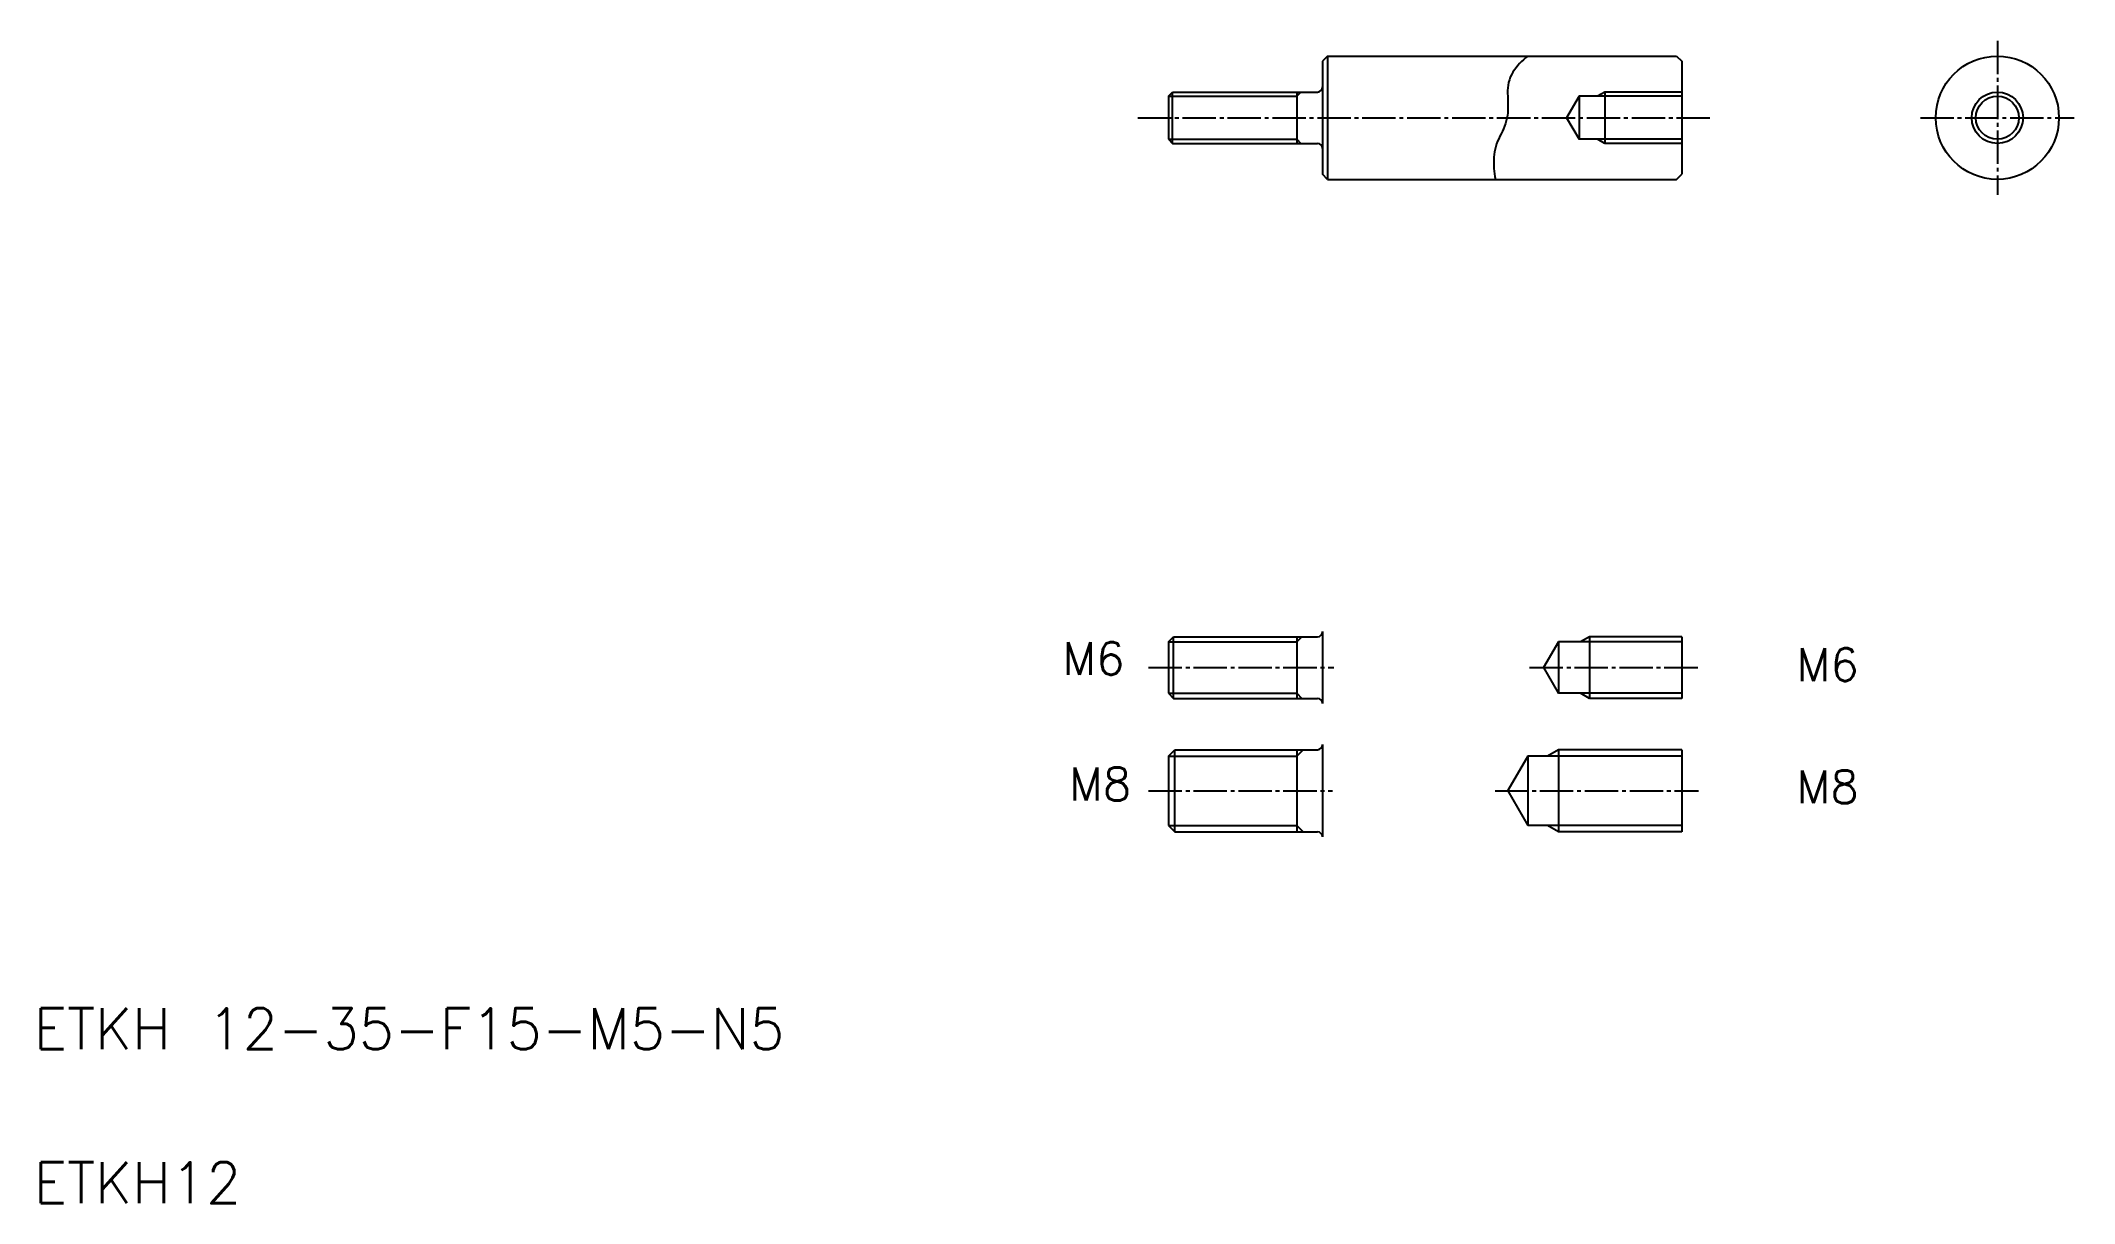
# Model space of a CAD drawing. Extents: x 11 to 209, y 10 to 123.
import ezdxf

# ---------------------------------------------------------------- set-up
doc = ezdxf.new("R2010")
doc.units = 0
doc.header["$LTSCALE"] = 0.25
doc.linetypes.add('CENTER', pattern=[17.5, 13, -1.5, 1.5, -1.5])
doc.layers.get('0').update_dxf_attribs({"linetype": 'CONTINUOUS'})
doc.layers.add('CENTER', color=1, linetype='CENTER')
doc.styles.get("Standard").update_dxf_attribs({"font": 'txt', "bigfont": 'BIGFONT'})

msp = doc.modelspace()

# ---------------------------------------------------------------- linework, layer by layer
at = {"linetype": 'CONTINUOUS'}
for p, q in [((136.07, 121.73), (135.57, 121.23)), ((135.57, 121.23), (135.57, 110.23)), ((136.07, 121.73), (170.07, 121.73)), ((136.07, 121.73), (136.07, 109.73)), ((170.07, 121.73), (170.57, 121.23)), ((170.57, 121.23), (170.57, 110.23)), ((120.57, 117.83), (120.97, 118.23)), ((120.57, 117.83), (120.57, 113.63)), ((120.97, 118.23), (135.07, 118.23)), ((120.97, 113.23), (120.97, 118.23)), ((133.07, 118.23), (133.07, 113.23)), ((160.57, 117.83), (159.35, 115.73)), ((170.57, 117.83), (160.57, 117.83)), ((160.57, 117.83), (160.57, 113.63)), ((163.07, 118.23), (163.07, 113.23)), ((159.35, 115.73), (160.57, 113.63)), ((120.57, 113.63), (120.97, 113.23)), ((120.97, 113.23), (135.07, 113.23)), ((170.57, 113.63), (160.57, 113.63)), ((136.07, 109.73), (135.57, 110.23)), ((136.07, 109.73), (170.07, 109.73)), ((170.07, 109.73), (170.57, 110.23)), ((135.57, 65.68), (135.57, 58.68)), ((120.57, 64.68), (121.07, 65.18)), ((120.57, 64.68), (120.57, 59.68)), ((121.07, 65.18), (135.07, 65.18)), ((121.07, 59.18), (121.07, 65.18)), ((133.07, 65.18), (133.07, 59.18)), ((158.57, 64.7), (157.11, 62.18)), ((158.57, 64.7), (158.57, 59.66)), ((170.57, 64.68), (158.57, 64.68)), ((161.57, 65.18), (161.57, 59.18)), ((170.57, 65.18), (170.57, 59.18)), ((157.11, 62.18), (158.57, 59.66)), ((120.57, 59.68), (121.07, 59.18)), ((170.57, 59.68), (158.57, 59.68)), ((121.07, 59.18), (135.07, 59.18)), ((120.57, 53.55), (121.19, 54.18)), ((120.57, 53.55), (120.57, 46.8)), ((121.19, 54.18), (135.07, 54.18)), ((121.19, 46.18), (121.19, 54.18)), ((133.07, 54.18), (133.07, 46.18)), ((135.57, 54.68), (135.57, 45.68)), ((155.57, 53.55), (153.63, 50.19)), ((170.57, 53.55), (155.57, 53.55)), ((155.57, 53.55), (155.57, 46.8)), ((158.57, 54.18), (158.57, 46.18)), ((170.57, 54.18), (170.57, 46.18)), ((153.63, 50.16), (155.57, 46.8)), ((120.57, 46.8), (121.19, 46.18)), ((121.19, 46.18), (135.07, 46.18)), ((170.57, 46.8), (155.57, 46.8))]:
    msp.add_line(p, q, dxfattribs=at)
at = {"color": 3, "linetype": 'CONTINUOUS'}
for p, q in [((120.57, 117.83), (133.07, 117.83)), ((133.07, 117.83), (133.47, 118.23)), ((170.57, 118.23), (163.07, 118.23)), ((120.57, 113.63), (133.07, 113.63)), ((133.07, 113.63), (133.47, 113.23)), ((170.57, 113.23), (163.07, 113.23)), ((120.57, 64.68), (133.07, 64.68)), ((133.07, 64.68), (133.57, 65.18)), ((170.57, 65.18), (161.57, 65.18)), ((120.57, 59.68), (133.07, 59.68)), ((133.07, 59.68), (133.57, 59.18)), ((170.57, 59.18), (161.57, 59.18)), ((120.57, 53.55), (133.07, 53.55)), ((133.07, 53.55), (133.69, 54.18)), ((170.57, 54.18), (158.57, 54.18)), ((120.57, 46.8), (133.07, 46.8)), ((133.07, 46.8), (133.69, 46.18)), ((170.57, 46.18), (158.57, 46.18))]:
    msp.add_line(p, q, dxfattribs=at)
at = {"color": 3}
for p, q in [((163.07, 118.23), (162.37, 117.83)), ((163.07, 113.23), (162.37, 113.63)), ((161.57, 65.18), (160.7, 64.68)), ((161.57, 59.18), (160.7, 59.68)), ((158.57, 54.18), (157.48, 53.55)), ((158.57, 46.18), (157.48, 46.8))]:
    msp.add_line(p, q, dxfattribs=at)
for p, q in [((170.57, 118.48), (170.57, 118.48)), ((170.57, 115.73), (170.57, 115.73))]:
    msp.add_line(p, q)
at = {"color": 3, "linetype": 'CONTINUOUS'}
msp.add_lwpolyline([(155.57, 121.73, 0.083184), (154.11, 120.16, 0.153304), (153.61, 118.1, -0.035164), (153.6, 115.95, -0.075977), (152.86, 113.93, 0.10274), (152.26, 111.88, 0.060491), (152.42, 109.73)], format="xyb", dxfattribs=at)
at = {"linetype": 'CONTINUOUS'}
for radius in [6, 2.1]:
    msp.add_circle((201.32, 115.73), radius, dxfattribs=at)
at = {"color": 3, "linetype": 'CONTINUOUS'}
msp.add_circle((201.32, 115.73), 2.5, dxfattribs=at)
at = {"linetype": 'CONTINUOUS'}
for centre, start, end in [((135.07, 118.73), 270, 0), ((135.07, 112.73), 0, 90), ((135.07, 65.68), 270, 0), ((135.07, 58.68), 0, 90), ((135.07, 54.68), 270, 0), ((135.07, 45.68), 0, 90)]:
    msp.add_arc(centre, 0.5, start, end, dxfattribs=at)
at = {"layer": 'CENTER', "color": 1, "linetype": 'CENTER'}
for p, q in [((201.32, 123.23), (201.32, 108.23)), ((117.57, 115.73), (173.57, 115.73)), ((193.82, 115.73), (208.82, 115.73)), ((118.63, 62.18), (136.68, 62.18)), ((155.75, 62.18), (172.48, 62.18)), ((118.63, 50.18), (136.53, 50.18)), ((152.38, 50.18), (172.19, 50.18))]:
    msp.add_line(p, q, dxfattribs=at)

# ---------------------------------------------------------------- texts
for s, height, p in [('M6', 3.2, (110.24, 61.46)), ('M6', 3.2, (181.77, 60.87)), ('M8', 3.2, (110.89, 49.23)), ('M8', 3.2, (181.77, 48.97)), ('ETKH 12-35-F15-M5-N5', 4, (10, 25)), ('ETKH12', 4, (10, 10))]:
    msp.add_text(s, height=height).set_placement(p)

doc.saveas('drawing.dxf')
